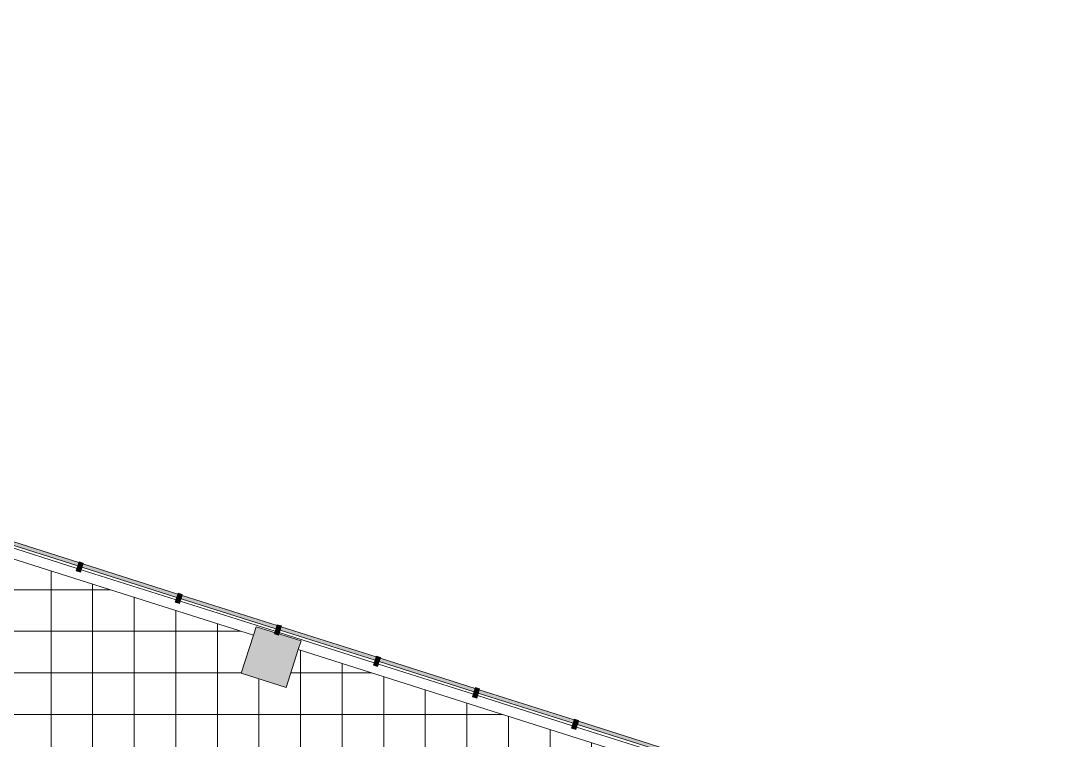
# Model space of a CAD drawing. Header units: inches. Extents: x 381 to 2249, y -1781 to -36.
# Drawn here: x 1625 to 2230, y -500 to -85 of the extents above; entities that cross this region are included whole.
import ezdxf

# ---------------------------------------------------------------- set-up
doc = ezdxf.new("R2010")
doc.units = ezdxf.units.IN
doc.header["$MEASUREMENT"] = 0
for name, color, linetype, lineweight in [('A-COLS', 52, 'Continuous', 13), ('A-DETL-GENF', 92, 'Continuous', 9), ('A-DETL-THIN', 151, 'Continuous', 9), ('A-GLAZ-CURT', 52, 'Continuous', 13), ('A-GLAZ-CWMG', 51, 'Continuous', 13), ('A-WALL', 113, 'Continuous', 13)]:
    doc.layers.add(name, color=color, linetype=linetype, lineweight=lineweight)

# ---------------------------------------------------------------- blocks, each defined once
blk = doc.blocks.new('System Panel - Glazed 2-5026264-Level 5 CONSTRUCTION')
at = {"layer": 'A-GLAZ-CURT', "lineweight": 9}
blk.add_hatch(color=7, dxfattribs=at).paths.add_polyline_path([(28.75, 0.25), (28.75, 2.25), (-28.75, 2.25), (-28.75, 0.25), (22.85, 0.25)], flags=0)
at = {"layer": 'A-GLAZ-CURT', "color": 8, "lineweight": 20}
for p, q in [((28.75, 2.25), (-28.75, 2.25)), ((-28.75, 2.25), (-28.75, 0.25)), ((-28.75, 0.25), (28.75, 0.25)), ((28.75, 0.25), (28.75, 2.25))]:
    blk.add_line(p, q, dxfattribs=at)
blk = doc.blocks.new('Rectangular Mullion - 2_5_ x 5_ rectangular-5019624-Level 5 CONSTRUCTION')
at = {"layer": 'A-GLAZ-CWMG', "lineweight": 9}
blk.add_hatch(color=7, dxfattribs=at).paths.add_polyline_path([(-2.5, 2.75), (-2.5, -2.75), (0, -2.75), (0, 2.75), (-1.59, 2.75)], flags=0)
at = {"layer": 'A-GLAZ-CWMG', "color": 8, "lineweight": 20}
for p, q in [((0, 2.75), (-2.5, 2.75)), ((-2.5, 2.75), (-2.5, -2.75)), ((0, -2.75), (0, 2.75)), ((-2.5, -2.75), (0, -2.75))]:
    blk.add_line(p, q, dxfattribs=at)
blk = doc.blocks.new('System Panel - Glazed 2-5034681-Level 5 CONSTRUCTION')
at = {"layer": 'A-GLAZ-CURT', "lineweight": 9}
blk.add_hatch(color=7, dxfattribs=at).paths.add_polyline_path([(28.75, 0.25), (28.75, 2.25), (-28.75, 2.25), (-28.75, 0.25), (7.65, 0.25)], flags=0)
at = {"layer": 'A-GLAZ-CURT', "color": 8, "lineweight": 20}
for p, q in [((28.75, 2.25), (-28.75, 2.25)), ((-28.75, 2.25), (-28.75, 0.25)), ((-28.75, 0.25), (28.75, 0.25)), ((28.75, 0.25), (28.75, 2.25))]:
    blk.add_line(p, q, dxfattribs=at)
blk = doc.blocks.new('System Panel - Glazed 2-5034848-Level 5 CONSTRUCTION')
at = {"layer": 'A-GLAZ-CURT', "lineweight": 9}
blk.add_hatch(color=7, dxfattribs=at).paths.add_polyline_path([(28.75, 0.25), (28.75, 2.25), (-28.75, 2.25), (-28.75, 0.25), (20.81, 0.25)], flags=0)
at = {"layer": 'A-GLAZ-CURT', "color": 8, "lineweight": 20}
for p, q in [((28.75, 2.25), (-28.75, 2.25)), ((-28.75, 2.25), (-28.75, 0.25)), ((-28.75, 0.25), (28.75, 0.25)), ((28.75, 0.25), (28.75, 2.25))]:
    blk.add_line(p, q, dxfattribs=at)
blk = doc.blocks.new('System Panel - Glazed 2-5035148-Level 5 CONSTRUCTION')
at = {"layer": 'A-GLAZ-CURT', "lineweight": 9}
blk.add_hatch(color=7, dxfattribs=at).paths.add_polyline_path([(28.75, 0.25), (28.75, 2.25), (-28.75, 2.25), (-28.75, 0.25), (27.75, 0.25)], flags=0)
at = {"layer": 'A-GLAZ-CURT', "color": 8, "lineweight": 20}
for p, q in [((28.75, 2.25), (-28.75, 2.25)), ((-28.75, 2.25), (-28.75, 0.25)), ((-28.75, 0.25), (28.75, 0.25)), ((28.75, 0.25), (28.75, 2.25))]:
    blk.add_line(p, q, dxfattribs=at)
blk = doc.blocks.new('System Panel - Glazed 2-5035313-Level 5 CONSTRUCTION')
at = {"layer": 'A-GLAZ-CURT', "lineweight": 9}
blk.add_hatch(color=7, dxfattribs=at).paths.add_polyline_path([(28.75, 0.25), (28.75, 2.25), (-28.75, 2.25), (-28.75, 0.25), (24.76, 0.25)], flags=0)
at = {"layer": 'A-GLAZ-CURT', "color": 8, "lineweight": 20}
for p, q in [((28.75, 2.25), (-28.75, 2.25)), ((-28.75, 2.25), (-28.75, 0.25)), ((-28.75, 0.25), (28.75, 0.25)), ((28.75, 0.25), (28.75, 2.25))]:
    blk.add_line(p, q, dxfattribs=at)
blk = doc.blocks.new('System Panel - Glazed 2-5035464-Level 5 CONSTRUCTION')
at = {"layer": 'A-GLAZ-CURT', "lineweight": 9}
blk.add_hatch(color=7, dxfattribs=at).paths.add_polyline_path([(28.75, 0.25), (28.75, 2.25), (-28.75, 2.25), (-28.75, 0.25)], flags=0)
at = {"layer": 'A-GLAZ-CURT', "color": 8, "lineweight": 20}
for p, q in [((28.75, 2.25), (-28.75, 2.25)), ((-28.75, 2.25), (-28.75, 0.25)), ((-28.75, 0.25), (28.75, 0.25)), ((28.75, 0.25), (28.75, 2.25))]:
    blk.add_line(p, q, dxfattribs=at)
blk = doc.blocks.new('System Panel - Glazed 2-5035624-Level 5 CONSTRUCTION')
at = {"layer": 'A-GLAZ-CURT', "lineweight": 9}
blk.add_hatch(color=7, dxfattribs=at).paths.add_polyline_path([(28.75, 0.25), (28.75, 2.25), (-28.75, 2.25), (-28.75, 0.25), (20.85, 0.25)], flags=0)
at = {"layer": 'A-GLAZ-CURT', "color": 8, "lineweight": 20}
for p, q in [((28.75, 2.25), (-28.75, 2.25)), ((-28.75, 2.25), (-28.75, 0.25)), ((-28.75, 0.25), (28.75, 0.25)), ((28.75, 0.25), (28.75, 2.25))]:
    blk.add_line(p, q, dxfattribs=at)
blk = doc.blocks.new('Walls 65 - Walls 3-5097582-Level 5 CONSTRUCTION')
at = {"layer": 'A-WALL', "lineweight": 9}
for p, q in [((53.49, -1451.3), (53.49, -1508.8)), ((59.48, -1675.39), (59.48, -1462.79)), ((53.49, -1511.3), (53.49, -1568.8)), ((53.49, -1571.3), (53.49, -1628.8)), ((53.49, -1631.3), (53.49, -1688.8)), ((53.49, -1691.3), (53.49, -1748.8)), ((59.48, -1915.39), (59.48, -1702.61)), ((53.49, -1751.3), (53.49, -1808.8)), ((53.49, -1811.3), (53.49, -1868.8))]:
    blk.add_line(p, q, dxfattribs=at)
blk = doc.blocks.new('Columns 64 - Columns 4-5528770-Level 5 CONSTRUCTION')
at = {"layer": 'A-COLS', "lineweight": 9}
blk.add_hatch(color=7, dxfattribs=at).paths.add_polyline_path([(1403.47, -851.37), (1412.18, -824.56), (1386.29, -816.15), (1377.58, -842.96), (1384.52, -845.21)], flags=0)
at = {"layer": 'A-COLS', "color": 8, "lineweight": 20}
for p, q in [((1386.29, -816.15), (1384.69, -821.08)), ((1412.18, -824.56), (1386.29, -816.15)), ((1384.69, -821.08), (1377.58, -842.96)), ((1403.47, -851.37), (1410.57, -829.5)), ((1410.57, -829.5), (1412.18, -824.56)), ((1377.58, -842.96), (1403.47, -851.37))]:
    blk.add_line(p, q, dxfattribs=at)

msp = doc.modelspace()

# ---------------------------------------------------------------- hatches: boundary and pattern name
at = {"layer": 'A-DETL-GENF'}
h = msp.add_hatch(dxfattribs=at)
h.set_pattern_fill('FP2_8', color=254, style=0, pattern_type=2)
h.set_pattern_definition([(0, (-470.073, 619.15), (0, 24), []), (90, (-470.073, 619.15), (-24, 1e-15), [])])
h.paths.add_polyline_path([(1693.61, -1569.08), (1706.52, -1565.62), (1706.52, -1572.54), (1697.9, -1570.23)], flags=0)
h.paths.add_polyline_path([(1966.79, -1714.89), (2156.27, -1714.89), (2156.27, -1691.16), (2179.45, -1691.16), (2179.44, -1516.48), (2156.27, -1516.48), (2156.29, -1485.24), (2179.45, -1485.24), (2179.45, -1324.3), (2156.29, -1324.3), (2156.29, -1293.32), (2179.45, -1293.32), (2179.45, -1180.35), (2156.29, -1180.35), (2156.29, -1149.41), (2179.45, -1149.41), (2179.45, -805.57), (2173.15, -805.57), (2168.37, -820.66), (2142.16, -812.31), (2152.38, -780.14), (2174.01, -787), (2230.07, -611.24), (2208.83, -604.46), (2215.28, -584.24), (2013.19, -520.11), (2006.81, -540.12), (1980.87, -531.89), (1987.29, -511.65), (1784.64, -447.35), (1777.69, -469.28), (1751.74, -461.04), (1758.7, -439.12), (1555.91, -374.78), (1548.95, -396.7), (1522.98, -388.45), (1529.94, -366.54), (1327.96, -302.46), (1321.01, -324.38), (1291.44, -315), (1298.43, -292.99), (1100.12, -230.07), (1093.1, -252.06), (1063.58, -242.7), (1063.58, -242.61), (1063.54, -242.59), (1065.93, -235.08), (1052.71, -234.48), (1054.8, -227.88), (1065.95, -235.01), (1070.5, -220.67), (871.37, -157.5), (864.38, -179.51), (834.76, -170.08), (841.71, -148.16), (645.34, -85.85), (638.83, -106.37), (570.95, -84.81), (570.95, -100.41), (428.47, -100.41), (428.44, -112.91), (415.97, -112.91), (416.01, -318.91), (443.92, -318.91), (443.92, -350.39), (415.97, -350.39), (416.01, -556.89), (425.98, -556.89), (425.96, -592.8), (416.01, -592.8), (416.01, -799.14), (443.96, -799.14), (443.96, -828.61), (416.01, -828.61), (416.01, -1066.89), (428.3, -1066.89), (428.34, -1079.39), (872.22, -1079.39), (872.22, -1064.69), (901.93, -1064.69), (901.93, -1102.88), (971.1, -1102.88), (971.1, -1319.33), (1027.07, -1319.33), (1027.07, -1421.16), (1185.5, -1421.16), (1185.5, -1393.33), (1212.77, -1393.33), (1212.77, -1133.84), (1190.11, -1133.84), (1190.11, -1104.09), (1215.81, -1104.09), (1215.81, -936.89), (1199.31, -936.89), (1199.31, -936.96), (965.95, -936.96), (965.95, -886.75), (971.3, -886.75), (971.3, -718.53), (964.12, -716.25), (973.16, -687.74), (1001.71, -696.8), (1000.56, -700.43), (1099.69, -731.88), (1130.85, -633.65), (1815.84, -850.98), (1796.65, -911.47), (1682.72, -875.14), (1682.72, -1131.82), (1707.36, -1131.82), (1707.36, -1198.32), (1682.72, -1198.32), (1682.72, -1272.37), (1706.75, -1272.37), (1706.77, -1294.33), (1707.38, -1294.33), (1707.38, -1306.76), (1742.76, -1306.76), (1742.76, -1443.86), (1682.76, -1443.86), (1682.76, -1485.46), (1722.03, -1485.46), (1722, -1514.46), (1693.61, -1514.46), (1693.61, -1691.19), (1707.22, -1691.19), (1707.22, -1714.89), (1915.45, -1714.89), (1915.45, -1691.17), (1947.18, -1691.17), (1947.18, -1714.89)], flags=0)
h.paths.add_polyline_path([(1706.52, -1602.54), (1693.61, -1599.08), (1706.52, -1595.62)], flags=0)
h.paths.add_polyline_path([(993.83, -1096.9), (966.47, -1096.9), (966.47, -1067.65), (993.83, -1067.65)], flags=0)
h.paths.add_polyline_path([(953.56, -1087.5), (953.56, -1080.55), (966.46, -1084.05), (953.7, -1087.47)], flags=0)
h.paths.add_polyline_path([(681.72, -1074.06), (659.47, -1074.06), (659.47, -1050.06), (683.47, -1050.06), (683.47, -1074.06)], flags=0)
h.paths.add_polyline_path([(953.56, -1057.47), (953.56, -1050.55), (966.42, -1054.02), (965.95, -1054.15)], flags=0)
h.paths.add_polyline_path([(1853.12, -1019.06), (1830.23, -1011.8), (1837.53, -988.81), (1860.42, -996.07), (1855.43, -1011.8)], flags=0)
h.paths.add_polyline_path([(705.93, -831.68), (645.56, -831.68), (645.56, -802.15), (706.31, -802.18), (706.31, -829.68), (705.93, -829.68), (705.93, -829.94)], flags=0)
h.paths.add_polyline_path([(1942.16, -749.9), (1941.92, -749.83), (1941.9, -749.87), (1910.46, -739.85), (1923.17, -699.81), (1954.86, -709.87), (1942.16, -749.87)], flags=0)
h.paths.add_polyline_path([(659.64, -587.75), (659.64, -563.75), (683.64, -563.75), (683.64, -587.75)], flags=0)
h.paths.add_polyline_path([(1046.83, -295.7), (1033.48, -295.09), (1035.57, -288.49)], flags=0)

# ---------------------------------------------------------------- linework, layer by layer
at = {"layer": 'A-DETL-THIN'}
for p, q in [((1758.7, -439.12), (1555.91, -374.78)), ((1751.74, -461.04), (1758.7, -439.12)), ((1784.64, -447.35), (1777.69, -469.28)), ((1987.29, -511.65), (1784.64, -447.35)), ((1777.69, -469.28), (1751.74, -461.04))]:
    msp.add_line(p, q, dxfattribs=at)

# ---------------------------------------------------------------- block references
at = {"layer": 'A-COLS', "lineweight": 9, "rotation": 0.3967009999964257}
msp.add_blockref('Columns 64 - Columns 4-5528770-Level 5 CONSTRUCTION', (368.36, 372.36), dxfattribs=at)
at = {"layer": 'A-GLAZ-CURT', "lineweight": 9, "rotation": 342.396186574362}
for name, p in [('System Panel - Glazed 2-5035624-Level 5 CONSTRUCTION', (1629.89, -390.64)), ('System Panel - Glazed 2-5035464-Level 5 CONSTRUCTION', (1687.08, -408.78)), ('System Panel - Glazed 2-5035313-Level 5 CONSTRUCTION', (1744.27, -426.93)), ('System Panel - Glazed 2-5035148-Level 5 CONSTRUCTION', (1801.46, -445.07)), ('System Panel - Glazed 2-5034848-Level 5 CONSTRUCTION', (1858.65, -463.22)), ('System Panel - Glazed 2-5034681-Level 5 CONSTRUCTION', (1915.84, -481.37)), ('System Panel - Glazed 2-5026264-Level 5 CONSTRUCTION', (1973.03, -499.51))]:
    msp.add_blockref(name, p, dxfattribs=at)
at = {"layer": 'A-GLAZ-CWMG', "lineweight": 9, "rotation": 162.396186574362}
for p in [(1657.29, -399.33), (1714.48, -417.48), (1771.67, -435.62), (1828.86, -453.77), (1886.05, -471.92), (1943.24, -490.06)]:
    msp.add_blockref('Rectangular Mullion - 2_5_ x 5_ rectangular-5019624-Level 5 CONSTRUCTION', p, dxfattribs=at)
at = {"layer": 'A-WALL', "lineweight": 9, "rotation": 252.3961828634399}
msp.add_blockref('Walls 65 - Walls 3-5097582-Level 5 CONSTRUCTION', (3399.56, -897.34), dxfattribs=at)

doc.saveas('drawing.dxf')
